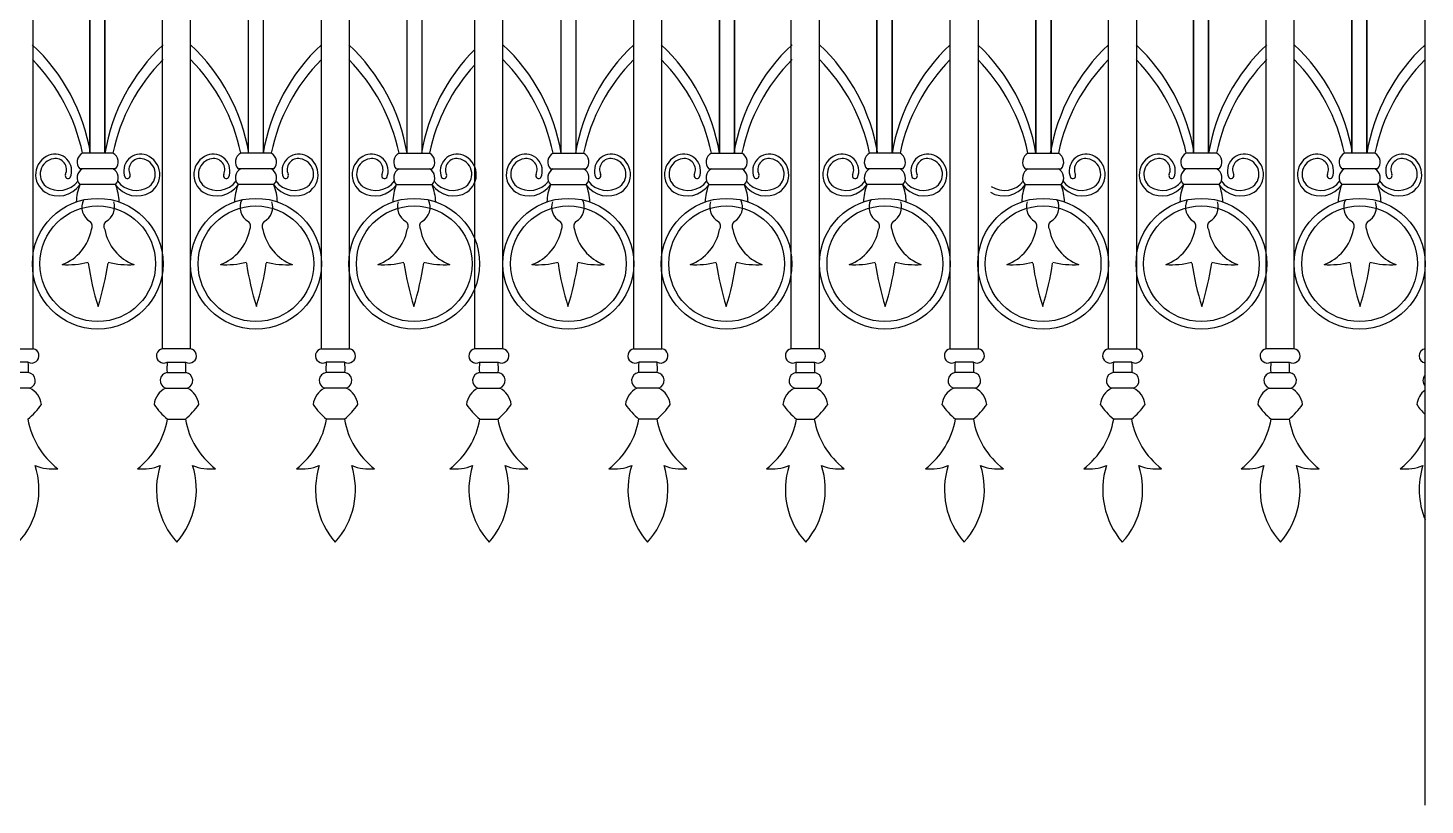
# Model space of a CAD drawing. Header units: millimetres. Extents: x 2621 to 26934, y 11979 to 27988.
# Drawn here: x 11885 to 12998, y 26191 to 26810 of the extents above; entities that cross this region are included whole.
import ezdxf

# ---------------------------------------------------------------- set-up
doc = ezdxf.new("R2010")
doc.units = ezdxf.units.MM

# ---------------------------------------------------------------- blocks, each defined once
blk = doc.blocks.new('A$C42C5099B')
for p, q in [((1090.26, 0), (1090.26, 826.12)), ((621.47, 624.79), (621.47, 259.61)), ((627.47, 624.79), (627.47, 259.61)), ((684.81, 259.61), (684.81, 624.79)), ((690.81, 259.61), (690.81, 624.79)), ((746.2, 259.61), (746.2, 624.79)), ((752.2, 259.61), (752.2, 624.79)), ((558.44, 259.61), (558.44, 568.17)), ((558.44, 568.17), (558.44, 259.61)), ((564.44, 259.61), (564.44, 568.17)), ((564.44, 568.17), (564.44, 259.61)), ((809.23, 568.17), (809.23, 259.61)), ((809.23, 259.61), (809.23, 568.17)), ((815.23, 568.17), (815.23, 259.61)), ((815.23, 259.61), (815.23, 568.17)), ((871.96, 259.61), (871.96, 568.17)), ((871.96, 568.17), (871.96, 259.61)), ((877.96, 259.61), (877.96, 568.17)), ((877.96, 568.17), (877.96, 259.61)), ((935.3, 568.17), (935.3, 259.61)), ((935.3, 259.61), (935.3, 568.17)), ((941.3, 568.17), (941.3, 259.61)), ((941.3, 259.61), (941.3, 568.17)), ((998.03, 259.61), (998.03, 568.17)), ((998.03, 568.17), (998.03, 259.61)), ((1004.03, 259.61), (1004.03, 568.17)), ((1004.03, 568.17), (1004.03, 259.61)), ((1061.06, 259.61), (1061.06, 568.17)), ((1061.06, 568.17), (1061.06, 259.61)), ((1067.06, 259.61), (1067.06, 568.17)), ((1067.06, 568.17), (1067.06, 259.61)), ((535.85, 181.72), (535.85, 388.86)), ((587.33, 181.72), (587.33, 388.86)), ((598.58, 181.72), (598.58, 388.86)), ((650.67, 181.72), (650.67, 388.86)), ((661.92, 181.72), (661.92, 388.86)), ((711.75, 181.72), (711.75, 388.86)), ((723, 181.72), (723, 388.86)), ((775.09, 181.72), (775.09, 388.86)), ((786.34, 181.72), (786.34, 388.86)), ((837.82, 181.72), (837.82, 388.86)), ((849.07, 181.72), (849.07, 388.86)), ((901.16, 181.72), (901.16, 388.86)), ((912.41, 181.72), (912.41, 388.86)), ((964.19, 181.72), (964.19, 388.86)), ((975.44, 181.72), (975.44, 388.86)), ((1026.92, 181.72), (1026.92, 388.86)), ((1038.17, 181.72), (1038.17, 388.86)), ((1090.26, 181.72), (1090.26, 388.86)), ((567.65, 259.61), (555.53, 259.61)), ((630.68, 259.61), (618.56, 259.61)), ((681.6, 259.61), (693.72, 259.61)), ((742.99, 259.61), (755.11, 259.61)), ((806.02, 259.61), (818.14, 259.61)), ((881.18, 259.61), (869.05, 259.61)), ((932.09, 259.61), (944.21, 259.61)), ((1007.24, 259.61), (995.12, 259.61)), ((1070.28, 259.61), (1058.16, 259.61)), ((568.72, 253.34), (554.46, 253.34)), ((567.65, 253.34), (555.53, 253.34)), ((631.75, 253.34), (617.49, 253.34)), ((630.68, 253.34), (618.56, 253.34)), ((680.53, 253.34), (694.79, 253.34)), ((681.6, 253.34), (693.72, 253.34)), ((741.92, 253.34), (756.18, 253.34)), ((742.99, 253.34), (755.11, 253.34)), ((804.95, 253.34), (819.21, 253.34)), ((806.02, 253.34), (818.14, 253.34)), ((882.24, 253.34), (867.98, 253.34)), ((881.18, 253.34), (869.05, 253.34)), ((931.02, 253.34), (945.28, 253.34)), ((932.09, 253.34), (944.21, 253.34)), ((1008.31, 253.34), (994.05, 253.34)), ((1007.24, 253.34), (995.12, 253.34)), ((1071.35, 253.34), (1057.09, 253.34)), ((1070.28, 253.34), (1058.16, 253.34)), ((568.72, 247.07), (554.46, 247.07)), ((631.75, 247.07), (617.49, 247.07)), ((680.53, 247.07), (694.79, 247.07)), ((741.92, 247.07), (756.18, 247.07)), ((804.95, 247.07), (819.21, 247.07)), ((882.24, 247.07), (867.98, 247.07)), ((931.02, 247.07), (945.28, 247.07)), ((1008.31, 247.07), (994.05, 247.07)), ((1071.35, 247.07), (1057.09, 247.07)), ((524.6, 181.72), (535.85, 181.72)), ((598.58, 181.72), (587.33, 181.72)), ((650.67, 181.72), (661.92, 181.72)), ((723, 181.72), (711.75, 181.72)), ((775.09, 181.72), (786.34, 181.72)), ((849.07, 181.72), (837.82, 181.72)), ((901.16, 181.72), (912.41, 181.72)), ((964.19, 181.72), (975.44, 181.72)), ((1038.17, 181.72), (1026.92, 181.72)), ((533.88, 176.4), (526.57, 176.4)), ((589.3, 176.4), (596.61, 176.4)), ((659.95, 176.4), (652.63, 176.4)), ((713.72, 176.4), (721.04, 176.4)), ((784.38, 176.4), (777.06, 176.4)), ((839.79, 176.4), (847.1, 176.4)), ((910.44, 176.4), (903.12, 176.4)), ((973.48, 176.4), (966.16, 176.4)), ((1028.89, 176.4), (1036.21, 176.4)), ((533.97, 172.25), (526.48, 172.25)), ((589.21, 172.25), (596.7, 172.25)), ((660.04, 172.25), (652.54, 172.25)), ((713.63, 172.25), (721.13, 172.25)), ((784.47, 172.25), (776.97, 172.25)), ((839.7, 172.25), (847.19, 172.25)), ((910.53, 172.25), (903.04, 172.25)), ((973.57, 172.25), (966.07, 172.25)), ((1028.8, 172.25), (1036.3, 172.25)), ((534.61, 166.07), (525.84, 166.07)), ((588.57, 166.07), (597.34, 166.07)), ((660.68, 166.07), (651.9, 166.07)), ((712.99, 166.07), (721.77, 166.07)), ((785.11, 166.07), (776.33, 166.07)), ((839.06, 166.07), (847.83, 166.07)), ((911.17, 166.07), (902.4, 166.07)), ((974.21, 166.07), (965.43, 166.07)), ((1028.16, 166.07), (1036.94, 166.07)), ((589.39, 153.71), (596.52, 153.71)), ((659.86, 153.71), (652.73, 153.71)), ((713.81, 153.71), (720.94, 153.71)), ((784.28, 153.71), (777.15, 153.71)), ((839.88, 153.71), (847.01, 153.71)), ((910.35, 153.71), (903.22, 153.71)), ((973.38, 153.71), (966.25, 153.71)), ((1028.98, 153.71), (1036.11, 153.71))]:
    blk.add_line(p, q)
for centre, radius in [((561.59, 215.58), 26.04), ((624.62, 215.58), 26.04), ((687.66, 215.58), 26.04), ((749.05, 215.58), 26.04), ((812.08, 215.58), 26.04), ((875.11, 215.58), 26.04), ((938.15, 215.58), 26.04), ((1001.18, 215.58), 26.04), ((1064.22, 215.58), 26.04), ((561.59, 215.58), 23.04), ((624.62, 215.58), 23.04), ((687.66, 215.58), 23.04), ((749.05, 215.58), 23.04), ((812.08, 215.58), 23.04), ((875.11, 215.58), 23.04), ((938.15, 215.58), 23.04), ((1001.18, 215.58), 23.04), ((1064.22, 215.58), 23.04)]:
    blk.add_circle(centre, radius)
for centre, radius, start, end in [((483.37, 246.92), 76.43, 9.5589, 46.9519), ((639.81, 246.92), 76.43, 133.0481, 170.4411), ((546.41, 246.92), 76.43, 9.5589, 46.9519), ((702.84, 246.92), 76.43, 133.0481, 170.4411), ((609.44, 246.92), 76.43, 9.5589, 46.9519), ((765.87, 246.92), 76.43, 135.0813, 170.4411), ((670.83, 246.92), 76.43, 9.5589, 46.9519), ((827.26, 246.92), 76.43, 133.0481, 170.4411), ((733.87, 246.92), 76.43, 9.5589, 46.9519), ((890.3, 246.92), 76.43, 133.0481, 170.4411), ((796.9, 246.92), 76.43, 9.5589, 46.9519), ((953.33, 246.92), 76.43, 133.0481, 170.4411), ((859.93, 246.92), 76.43, 9.5589, 46.9519), ((1016.36, 246.92), 76.43, 133.0481, 170.4411), ((922.97, 246.92), 76.43, 9.5589, 46.9519), ((1079.4, 246.92), 76.43, 133.0481, 170.4411), ((986, 246.92), 76.43, 9.5589, 46.9519), ((1142.43, 246.92), 76.43, 133.0481, 170.4411), ((482.54, 244.45), 74.55, 11.7322, 44.6793), ((640.64, 244.45), 74.55, 135.3207, 168.2678), ((545.57, 244.45), 74.55, 11.7322, 44.6793), ((703.68, 244.45), 74.55, 135.3207, 168.2678), ((608.6, 244.45), 74.55, 11.7322, 44.6793), ((669.99, 244.45), 74.55, 11.7322, 44.6793), ((828.1, 244.45), 74.55, 135.3207, 168.2678), ((733.03, 244.45), 74.55, 11.7322, 44.6793), ((891.14, 244.45), 74.55, 135.3207, 168.2678), ((796.06, 244.45), 74.55, 11.7322, 44.6793), ((954.17, 244.45), 74.55, 135.3207, 168.2678), ((859.09, 244.45), 74.55, 11.7322, 44.6793), ((1017.2, 244.45), 74.55, 135.3207, 168.2678), ((922.13, 244.45), 74.55, 11.7322, 44.6793), ((1080.24, 244.45), 74.55, 135.3207, 168.2678), ((985.16, 244.45), 74.55, 11.7322, 44.6793), ((1143.27, 244.45), 74.55, 135.3207, 168.2678), ((766.71, 244.45), 74.55, 137.4929, 168.2678), ((545.17, 251.05), 8.31, 111.7387, 236.7056), ((544.88, 251.23), 6.23, 98.838, 230.7283), ((544.5, 252.51), 6.71, 336.8119, 111.0612), ((544.72, 253.02), 4.44, 334.3819, 100.3184), ((557.43, 256.06), 4.03, 118.1524, 222.4921), ((565.75, 256.06), 4.03, 317.5079, 61.8476), ((578.68, 252.51), 6.71, 68.9388, 203.1881), ((578.46, 253.02), 4.44, 79.6816, 205.6181), ((578.3, 251.23), 6.23, 309.2717, 81.162), ((578.01, 251.05), 8.31, 303.2944, 68.2613), ((578.01, 251.05), 8.31, 303.2944, 68.2613), ((608.2, 251.05), 8.31, 111.7387, 236.7056), ((607.92, 251.23), 6.23, 98.838, 230.7283), ((607.53, 252.51), 6.71, 336.8119, 111.0612), ((607.76, 253.02), 4.44, 334.3819, 100.3184), ((620.46, 256.06), 4.03, 118.1524, 222.4921), ((628.78, 256.06), 4.03, 317.5079, 61.8476), ((641.71, 252.51), 6.71, 68.9388, 203.1881), ((641.49, 253.02), 4.44, 79.6816, 205.6181), ((641.33, 251.23), 6.23, 309.2717, 81.162), ((641.05, 251.05), 8.31, 303.2944, 68.2613), ((671.24, 251.05), 8.31, 111.7387, 236.7056), ((670.95, 251.23), 6.23, 98.838, 230.7283), ((670.57, 252.51), 6.71, 336.8119, 111.0612), ((670.79, 253.02), 4.44, 334.3819, 100.3184), ((683.5, 256.06), 4.03, 118.1524, 222.4921), ((691.82, 256.06), 4.03, 317.5079, 61.8476), ((704.75, 252.51), 6.71, 68.9388, 203.1881), ((704.53, 253.02), 4.44, 79.6816, 205.6181), ((704.36, 251.23), 6.23, 309.2717, 81.162), ((704.08, 251.05), 8.31, 303.2944, 68.2613), ((732.63, 251.05), 8.31, 111.7387, 236.7056), ((732.34, 251.23), 6.23, 98.838, 230.7283), ((731.96, 252.51), 6.71, 336.8119, 111.0612), ((732.18, 253.02), 4.44, 334.3819, 100.3184), ((744.89, 256.06), 4.03, 118.1524, 222.4921), ((753.21, 256.06), 4.03, 317.5079, 61.8476), ((766.14, 252.51), 6.71, 68.9388, 203.1881), ((765.92, 253.02), 4.44, 79.6816, 205.6181), ((765.75, 251.23), 6.23, 309.2717, 81.162), ((765.47, 251.05), 8.31, 303.2944, 68.2613), ((795.66, 251.05), 8.31, 111.7387, 236.7056), ((795.66, 251.05), 8.31, 111.7387, 236.7056), ((795.37, 251.23), 6.23, 98.838, 230.7283), ((794.99, 252.51), 6.71, 336.8119, 111.0612), ((795.21, 253.02), 4.44, 334.3819, 100.3184), ((807.92, 256.06), 4.03, 118.1524, 222.4921), ((816.24, 256.06), 4.03, 317.5079, 61.8476), ((829.17, 252.51), 6.71, 68.9388, 203.1881), ((828.95, 253.02), 4.44, 79.6816, 205.6181), ((828.79, 251.23), 6.23, 309.2717, 81.162), ((828.5, 251.05), 8.31, 303.2944, 68.2613), ((858.69, 251.05), 8.31, 111.7387, 236.7056), ((858.41, 251.23), 6.23, 98.838, 230.7283), ((858.03, 252.51), 6.71, 336.8119, 111.0612), ((858.25, 253.02), 4.44, 334.3819, 100.3184), ((870.95, 256.06), 4.03, 118.1524, 222.4921), ((879.27, 256.06), 4.03, 317.5079, 61.8476), ((892.2, 252.51), 6.71, 68.9388, 203.1881), ((891.98, 253.02), 4.44, 79.6816, 205.6181), ((891.82, 251.23), 6.23, 309.2717, 81.162), ((891.54, 251.05), 8.31, 303.2944, 68.2613), ((933.99, 256.06), 4.03, 118.1524, 222.4921), ((942.31, 256.06), 4.03, 317.5079, 61.8476), ((955.24, 252.51), 6.71, 68.9388, 203.1881), ((955.02, 253.02), 4.44, 79.6816, 205.6181), ((954.86, 251.23), 6.23, 309.2717, 81.162), ((954.57, 251.05), 8.31, 303.2944, 68.2613), ((984.76, 251.05), 8.31, 111.7387, 236.7056), ((984.48, 251.23), 6.23, 98.838, 230.7283), ((984.09, 252.51), 6.71, 336.8119, 111.0612), ((984.31, 253.02), 4.44, 334.3819, 100.3184), ((997.02, 256.06), 4.03, 118.1524, 222.4921), ((1005.34, 256.06), 4.03, 317.5079, 61.8476), ((1018.27, 252.51), 6.71, 68.9388, 203.1881), ((1018.05, 253.02), 4.44, 79.6816, 205.6181), ((1017.89, 251.23), 6.23, 309.2717, 81.162), ((1017.6, 251.05), 8.31, 303.2944, 68.2613), ((1017.6, 251.05), 8.31, 303.2944, 68.2613), ((1047.79, 251.05), 8.31, 111.7387, 236.7056), ((1047.51, 251.23), 6.23, 98.838, 230.7283), ((1047.13, 252.51), 6.71, 336.8119, 111.0612), ((1047.35, 253.02), 4.44, 334.3819, 100.3184), ((1060.06, 256.06), 4.03, 118.1524, 222.4921), ((1068.38, 256.06), 4.03, 317.5079, 61.8476), ((1081.31, 252.51), 6.71, 68.9388, 203.1881), ((1081.09, 253.02), 4.44, 79.6816, 205.6181), ((1080.92, 251.23), 6.23, 309.2717, 81.162), ((1080.64, 251.05), 8.31, 303.2944, 68.2613), ((549.82, 250.67), 1.17, 158.6026, 316.5511), ((557.43, 249.79), 4.03, 118.1524, 222.4921), ((565.75, 249.79), 4.03, 317.5079, 61.8476), ((573.36, 250.67), 1.17, 223.4489, 21.3974), ((612.85, 250.67), 1.17, 158.6026, 316.5511), ((620.46, 249.79), 4.03, 118.1524, 222.4921), ((628.78, 249.79), 4.03, 317.5079, 61.8476), ((636.4, 250.67), 1.17, 223.4489, 21.3974), ((675.88, 250.67), 1.17, 158.6026, 316.5511), ((683.5, 249.79), 4.03, 118.1524, 222.4921), ((691.82, 249.79), 4.03, 317.5079, 61.8476), ((699.43, 250.67), 1.17, 223.4489, 21.3974), ((737.27, 250.67), 1.17, 158.6026, 316.5511), ((744.89, 249.79), 4.03, 118.1524, 222.4921), ((753.21, 249.79), 4.03, 317.5079, 61.8476), ((760.82, 250.67), 1.17, 223.4489, 21.3974), ((800.31, 250.67), 1.17, 158.6026, 316.5511), ((807.92, 249.79), 4.03, 118.1524, 222.4921), ((816.24, 249.79), 4.03, 317.5079, 61.8476), ((823.85, 250.67), 1.17, 223.4489, 21.3974), ((863.34, 250.67), 1.17, 158.6026, 316.5511), ((870.95, 249.79), 4.03, 118.1524, 222.4921), ((879.27, 249.79), 4.03, 317.5079, 61.8476), ((886.89, 250.67), 1.17, 223.4489, 21.3974), ((933.99, 249.79), 4.03, 118.1524, 222.4921), ((942.31, 249.79), 4.03, 317.5079, 61.8476), ((949.92, 250.67), 1.17, 223.4489, 21.3974), ((989.41, 250.67), 1.17, 158.6026, 316.5511), ((997.02, 249.79), 4.03, 118.1524, 222.4921), ((1005.34, 249.79), 4.03, 317.5079, 61.8476), ((1012.96, 250.67), 1.17, 223.4489, 21.3974), ((1052.44, 250.67), 1.17, 158.6026, 316.5511), ((1060.06, 249.79), 4.03, 118.1524, 222.4921), ((1068.38, 249.79), 4.03, 317.5079, 61.8476), ((1075.99, 250.67), 1.17, 223.4489, 21.3974), ((545.98, 252.82), 10.25, 238.3392, 325.8361), ((546.22, 254.21), 9.43, 235.9286, 322.9848), ((573.93, 239.48), 20.89, 158.7214, 178.0779), ((577.2, 252.82), 10.25, 214.1639, 301.6608), ((549.25, 239.48), 20.89, 1.9221, 21.2786), ((576.96, 254.21), 9.43, 217.0152, 304.0714), ((609.02, 252.82), 10.25, 238.3392, 325.8361), ((609.25, 254.21), 9.43, 235.9286, 322.9848), ((636.96, 239.48), 20.89, 158.7214, 178.0779), ((612.29, 239.48), 20.89, 1.9221, 21.2786), ((640.23, 252.82), 10.25, 214.1639, 301.6608), ((640, 254.21), 9.43, 217.0152, 304.0714), ((672.05, 252.82), 10.25, 238.3392, 325.8361), ((672.29, 254.21), 9.43, 235.9286, 322.9848), ((699.99, 239.48), 20.89, 158.7214, 178.0779), ((703.26, 252.82), 10.25, 214.1639, 301.6608), ((675.32, 239.48), 20.89, 1.9221, 21.2786), ((703.03, 254.21), 9.43, 217.0152, 304.0714), ((733.44, 252.82), 10.25, 238.3392, 325.8361), ((733.68, 254.21), 9.43, 235.9286, 322.9848), ((761.38, 239.48), 20.89, 158.7214, 178.0779), ((764.65, 252.82), 10.25, 214.1639, 301.6608), ((736.71, 239.48), 20.89, 1.9221, 21.2786), ((764.42, 254.21), 9.43, 217.0152, 304.0714), ((796.47, 252.82), 10.25, 238.3392, 325.8361), ((796.71, 254.21), 9.43, 235.9286, 322.9848), ((824.42, 239.48), 20.89, 158.7214, 178.0779), ((827.69, 252.82), 10.25, 214.1639, 301.6608), ((799.75, 239.48), 20.89, 1.9221, 21.2786), ((827.45, 254.21), 9.43, 217.0152, 304.0714), ((859.51, 252.82), 10.25, 238.3392, 325.8361), ((859.74, 254.21), 9.43, 235.9286, 322.9848), ((887.45, 239.48), 20.89, 158.7214, 178.0779), ((890.72, 252.82), 10.25, 214.1639, 301.6608), ((862.78, 239.48), 20.89, 1.9221, 21.2786), ((890.49, 254.21), 9.43, 217.0152, 304.0714), ((922.54, 252.82), 10.25, 238.3392, 325.8361), ((922.78, 254.21), 9.43, 235.9286, 322.9848), ((950.48, 239.48), 20.89, 158.7214, 178.0779), ((925.81, 239.48), 20.89, 1.9221, 21.2786), ((953.76, 252.82), 10.25, 214.1639, 301.6608), ((953.52, 254.21), 9.43, 217.0152, 304.0714), ((985.58, 252.82), 10.25, 238.3392, 325.8361), ((985.81, 254.21), 9.43, 235.9286, 322.9848), ((1013.52, 239.48), 20.89, 158.7214, 178.0779), ((988.85, 239.48), 20.89, 1.9221, 21.2786), ((1016.79, 252.82), 10.25, 214.1639, 301.6608), ((1016.55, 254.21), 9.43, 217.0152, 304.0714), ((1048.61, 252.82), 10.25, 238.3392, 325.8361), ((1048.84, 254.21), 9.43, 235.9286, 322.9848), ((1076.55, 239.48), 20.89, 158.7214, 178.0779), ((1079.82, 252.82), 10.25, 214.1639, 301.6608), ((1051.88, 239.48), 20.89, 1.9221, 21.2786), ((1079.59, 254.21), 9.43, 217.0152, 304.0714), ((561.87, 238.09), 6.61, 153.5884, 240.4728), ((561.53, 238.21), 6.75, 299.7528, 17.9244), ((624.9, 238.09), 6.61, 153.5884, 240.4728), ((624.56, 238.21), 6.75, 299.7528, 17.9244), ((687.72, 238.21), 6.75, 162.0756, 240.2472), ((687.38, 238.09), 6.61, 299.5272, 26.4116), ((749.11, 238.21), 6.75, 162.0756, 240.2472), ((748.77, 238.09), 6.61, 299.5272, 26.4116), ((812.14, 238.21), 6.75, 162.0756, 240.2472), ((811.81, 238.09), 6.61, 299.5272, 26.4116), ((875.39, 238.09), 6.61, 153.5884, 240.4728), ((875.05, 238.21), 6.75, 299.7528, 17.9244), ((938.21, 238.21), 6.75, 162.0756, 240.2472), ((937.87, 238.09), 6.61, 299.5272, 26.4116), ((1001.46, 238.09), 6.61, 153.5884, 240.4728), ((1001.12, 238.21), 6.75, 299.7528, 17.9244), ((1064.49, 238.09), 6.61, 153.5884, 240.4728), ((1064.15, 238.21), 6.75, 299.7528, 17.9244), ((540.9, 232.53), 18.5, 290.5437, 349.6782), ((557.02, 230.49), 2.45, 328.592, 49.3644), ((566.47, 230.49), 2.45, 130.6356, 211.408), ((582.59, 232.53), 18.5, 190.3218, 249.4563), ((603.94, 232.53), 18.5, 290.5437, 349.6782), ((620.05, 230.49), 2.45, 328.592, 49.3644), ((629.51, 230.49), 2.45, 130.6356, 211.408), ((645.62, 232.53), 18.5, 190.3218, 249.4563), ((666.66, 232.53), 18.5, 290.5437, 349.6782), ((682.78, 230.49), 2.45, 328.592, 49.3644), ((692.23, 230.49), 2.45, 130.6356, 211.408), ((708.35, 232.53), 18.5, 190.3218, 249.4563), ((728.05, 232.53), 18.5, 290.5437, 349.6782), ((744.17, 230.49), 2.45, 328.592, 49.3644), ((753.62, 230.49), 2.45, 130.6356, 211.408), ((769.74, 232.53), 18.5, 190.3218, 249.4563), ((791.08, 232.53), 18.5, 290.5437, 349.6782), ((807.2, 230.49), 2.45, 328.592, 49.3644), ((816.65, 230.49), 2.45, 130.6356, 211.408), ((832.77, 232.53), 18.5, 190.3218, 249.4563), ((854.43, 232.53), 18.5, 290.5437, 349.6782), ((870.54, 230.49), 2.45, 328.592, 49.3644), ((880, 230.49), 2.45, 130.6356, 211.408), ((896.11, 232.53), 18.5, 190.3218, 249.4563), ((917.15, 232.53), 18.5, 290.5437, 349.6782), ((933.27, 230.49), 2.45, 328.592, 49.3644), ((942.72, 230.49), 2.45, 130.6356, 211.408), ((958.84, 232.53), 18.5, 190.3218, 249.4563), ((980.49, 232.53), 18.5, 290.5437, 349.6782), ((996.61, 230.49), 2.45, 328.592, 49.3644), ((1006.06, 230.49), 2.45, 130.6356, 211.408), ((1022.18, 232.53), 18.5, 190.3218, 249.4563), ((1043.53, 232.53), 18.5, 290.5437, 349.6782), ((1059.64, 230.49), 2.45, 328.592, 49.3644), ((1069.1, 230.49), 2.45, 130.6356, 211.408), ((1085.21, 232.53), 18.5, 190.3218, 249.4563), ((549.37, 249.49), 34.34, 266.6961, 284.1779), ((672.59, 233.01), 116.08, 188.4966, 197.2685), ((450.89, 233.01), 116.08, 342.7315, 351.5034), ((574.11, 249.49), 34.34, 255.8221, 273.3039), ((612.41, 249.49), 34.34, 266.6961, 284.1779), ((735.63, 233.01), 116.08, 188.4966, 197.2685), ((513.93, 233.01), 116.08, 342.7315, 351.5034), ((637.15, 249.49), 34.34, 255.8221, 273.3039), ((675.13, 249.49), 34.34, 266.6961, 284.1779), ((798.35, 233.01), 116.08, 188.4966, 197.2685), ((576.65, 233.01), 116.08, 342.7315, 351.5034), ((699.87, 249.49), 34.34, 255.8221, 273.3039), ((736.52, 249.49), 34.34, 266.6961, 284.1779), ((859.74, 233.01), 116.08, 188.4966, 197.2685), ((638.04, 233.01), 116.08, 342.7315, 351.5034), ((761.26, 249.49), 34.34, 255.8221, 273.3039), ((799.56, 249.49), 34.34, 266.6961, 284.1779), ((922.78, 233.01), 116.08, 188.4966, 197.2685), ((701.08, 233.01), 116.08, 342.7315, 351.5034), ((824.3, 249.49), 34.34, 255.8221, 273.3039), ((862.9, 249.49), 34.34, 266.6961, 284.1779), ((986.12, 233.01), 116.08, 188.4966, 197.2685), ((764.42, 233.01), 116.08, 342.7315, 351.5034), ((887.64, 249.49), 34.34, 255.8221, 273.3039), ((925.62, 249.49), 34.34, 266.6961, 284.1779), ((1048.84, 233.01), 116.08, 188.4966, 197.2685), ((827.14, 233.01), 116.08, 342.7315, 351.5034), ((950.36, 249.49), 34.34, 255.8221, 273.3039), ((988.97, 249.49), 34.34, 266.6961, 284.1779), ((1112.19, 233.01), 116.08, 188.4966, 197.2685), ((890.49, 233.01), 116.08, 342.7315, 351.5034), ((1013.71, 249.49), 34.34, 255.8221, 273.3039), ((1052, 249.49), 34.34, 266.6961, 284.1779), ((1175.22, 233.01), 116.08, 188.4966, 197.2685), ((953.52, 233.01), 116.08, 342.7315, 351.5034), ((1076.74, 249.49), 34.34, 255.8221, 273.3039), ((535.32, 178.89), 2.88, 239.9797, 79.4642), ((587.86, 178.89), 2.88, 100.5358, 300.0203), ((598.05, 178.89), 2.88, 239.9797, 79.4642), ((651.19, 178.89), 2.88, 100.5358, 300.0203), ((661.39, 178.89), 2.88, 239.9797, 79.4642), ((712.28, 178.89), 2.88, 100.5358, 300.0203), ((722.48, 178.89), 2.88, 239.9797, 79.4642), ((775.62, 178.89), 2.88, 100.5358, 300.0203), ((785.82, 178.89), 2.88, 239.9797, 79.4642), ((838.35, 178.89), 2.88, 100.5358, 300.0203), ((848.54, 178.89), 2.88, 239.9797, 79.4642), ((901.69, 178.89), 2.88, 100.5358, 300.0203), ((911.88, 178.89), 2.88, 239.9797, 79.4642), ((964.72, 178.89), 2.88, 100.5358, 300.0203), ((974.92, 178.89), 2.88, 239.9797, 79.4642), ((1027.45, 178.89), 2.88, 100.5358, 300.0203), ((1037.65, 178.89), 2.88, 239.9797, 79.4642), ((1090.79, 178.89), 2.88, 100.5358, 259.4642), ((508.71, 173.78), 25.31, 356.5302, 5.9429), ((614.47, 173.78), 25.31, 174.0571, 183.4698), ((571.44, 173.78), 25.31, 356.5302, 5.9429), ((677.81, 173.78), 25.31, 174.0571, 183.4698), ((634.78, 173.78), 25.31, 356.5302, 5.9429), ((738.89, 173.78), 25.31, 174.0571, 183.4698), ((695.86, 173.78), 25.31, 356.5302, 5.9429), ((802.23, 173.78), 25.31, 174.0571, 183.4698), ((759.2, 173.78), 25.31, 356.5302, 5.9429), ((864.96, 173.78), 25.31, 174.0571, 183.4698), ((821.93, 173.78), 25.31, 356.5302, 5.9429), ((928.3, 173.78), 25.31, 174.0571, 183.4698), ((885.27, 173.78), 25.31, 356.5302, 5.9429), ((991.33, 173.78), 25.31, 174.0571, 183.4698), ((948.3, 173.78), 25.31, 356.5302, 5.9429), ((1054.06, 173.78), 25.31, 174.0571, 183.4698), ((1011.03, 173.78), 25.31, 356.5302, 5.9429), ((533.5, 169.07), 3.21, 290.365, 81.4603), ((589.68, 169.07), 3.21, 98.5397, 249.635), ((596.23, 169.07), 3.21, 290.365, 81.4603), ((653.02, 169.07), 3.21, 98.5397, 249.635), ((659.57, 169.07), 3.21, 290.365, 81.4603), ((714.11, 169.07), 3.21, 98.5397, 249.635), ((720.65, 169.07), 3.21, 290.365, 81.4603), ((777.44, 169.07), 3.21, 98.5397, 249.635), ((783.99, 169.07), 3.21, 290.365, 81.4603), ((840.17, 169.07), 3.21, 98.5397, 249.635), ((846.72, 169.07), 3.21, 290.365, 81.4603), ((903.51, 169.07), 3.21, 98.5397, 249.635), ((910.06, 169.07), 3.21, 290.365, 81.4603), ((966.55, 169.07), 3.21, 98.5397, 249.635), ((973.09, 169.07), 3.21, 290.365, 81.4603), ((1029.27, 169.07), 3.21, 98.5397, 249.635), ((1035.82, 169.07), 3.21, 290.365, 81.4603), ((1092.61, 169.07), 3.21, 137.1818, 222.8182), ((530.58, 158.44), 8.63, 6.9221, 62.1273), ((592.6, 158.44), 8.63, 117.8727, 173.0779), ((593.31, 158.44), 8.63, 6.9221, 62.1273), ((655.94, 158.44), 8.63, 117.8727, 173.0779), ((656.65, 158.44), 8.63, 6.9221, 62.1273), ((717.02, 158.44), 8.63, 117.8727, 173.0779), ((717.73, 158.44), 8.63, 6.9221, 62.1273), ((780.36, 158.44), 8.63, 117.8727, 173.0779), ((781.07, 158.44), 8.63, 6.9221, 62.1273), ((843.09, 158.44), 8.63, 117.8727, 173.0779), ((843.8, 158.44), 8.63, 6.9221, 62.1273), ((906.43, 158.44), 8.63, 117.8727, 173.0779), ((907.14, 158.44), 8.63, 6.9221, 62.1273), ((969.46, 158.44), 8.63, 117.8727, 173.0779), ((970.17, 158.44), 8.63, 6.9221, 62.1273), ((1032.19, 158.44), 8.63, 117.8727, 173.0779), ((1032.9, 158.44), 8.63, 6.9221, 62.1273), ((1095.53, 158.44), 8.63, 127.6434, 173.0779), ((516.29, 175.34), 27.82, 308.9725, 325.2348), ((606.89, 175.34), 27.82, 214.7652, 231.0275), ((579.02, 175.34), 27.82, 308.9725, 325.2348), ((670.23, 175.34), 27.82, 214.7652, 231.0275), ((642.36, 175.34), 27.82, 308.9725, 325.2348), ((731.31, 175.34), 27.82, 214.7652, 231.0275), ((703.44, 175.34), 27.82, 308.9725, 325.2348), ((794.65, 175.34), 27.82, 214.7652, 231.0275), ((766.78, 175.34), 27.82, 308.9725, 325.2348), ((857.38, 175.34), 27.82, 214.7652, 231.0275), ((829.51, 175.34), 27.82, 308.9725, 325.2348), ((920.72, 175.34), 27.82, 214.7652, 231.0275), ((892.85, 175.34), 27.82, 308.9725, 325.2348), ((983.75, 175.34), 27.82, 214.7652, 231.0275), ((955.88, 175.34), 27.82, 308.9725, 325.2348), ((1046.48, 175.34), 27.82, 214.7652, 231.0275), ((1018.61, 175.34), 27.82, 308.9725, 325.2348), ((1109.82, 175.34), 27.82, 214.7652, 225.3314), ((564.77, 158.95), 31.42, 189.587, 232.7219), ((558.41, 158.95), 31.42, 307.2781, 350.413), ((627.5, 158.95), 31.42, 189.587, 232.7219), ((621.75, 158.95), 31.42, 307.2781, 350.413), ((690.84, 158.95), 31.42, 189.587, 232.7219), ((682.83, 158.95), 31.42, 307.2781, 350.413), ((751.93, 158.95), 31.42, 189.587, 232.7219), ((746.17, 158.95), 31.42, 307.2781, 350.413), ((815.26, 158.95), 31.42, 189.587, 232.7219), ((808.9, 158.95), 31.42, 307.2781, 350.413), ((877.99, 158.95), 31.42, 189.587, 232.7219), ((872.24, 158.95), 31.42, 307.2781, 350.413), ((941.33, 158.95), 31.42, 189.587, 232.7219), ((935.27, 158.95), 31.42, 307.2781, 350.413), ((1004.37, 158.95), 31.42, 189.587, 232.7219), ((998, 158.95), 31.42, 307.2781, 350.413), ((1067.09, 158.95), 31.42, 189.587, 232.7219), ((1061.34, 158.95), 31.42, 307.2781, 336.9929), ((507.22, 125.6), 30.97, 317.5463, 18.0104), ((543.68, 152.7), 18.87, 248.2114, 276.2676), ((579.5, 152.7), 18.87, 263.7324, 291.7886), ((615.96, 125.6), 30.97, 161.9896, 222.4537), ((569.06, 125.56), 31.83, 319.0593, 17.5937), ((606.41, 152.7), 18.87, 248.2114, 276.2676), ((642.84, 152.7), 18.87, 263.7324, 291.7886), ((680.18, 125.56), 31.83, 162.4063, 220.9407), ((633.29, 125.6), 30.97, 317.5463, 18.0104), ((669.75, 152.7), 18.87, 248.2114, 276.2676), ((703.92, 152.7), 18.87, 263.7324, 291.7886), ((740.38, 125.6), 30.97, 161.9896, 222.4537), ((693.49, 125.56), 31.83, 319.0593, 17.5937), ((730.83, 152.7), 18.87, 248.2114, 276.2676), ((767.26, 152.7), 18.87, 263.7324, 291.7886), ((804.61, 125.56), 31.83, 162.4063, 220.9407), ((757.72, 125.6), 30.97, 317.5463, 18.0104), ((794.17, 152.7), 18.87, 248.2114, 276.2676), ((829.99, 152.7), 18.87, 263.7324, 291.7886), ((866.45, 125.6), 30.97, 161.9896, 222.4537), ((819.55, 125.56), 31.83, 319.0593, 17.5937), ((856.9, 152.7), 18.87, 248.2114, 276.2676), ((893.33, 152.7), 18.87, 263.7324, 291.7886), ((930.68, 125.56), 31.83, 162.4063, 220.9407), ((883.78, 125.6), 30.97, 317.5463, 18.0104), ((920.24, 152.7), 18.87, 248.2114, 276.2676), ((956.36, 152.7), 18.87, 263.7324, 291.7886), ((993.71, 125.56), 31.83, 162.4063, 220.9407), ((946.82, 125.6), 30.97, 317.5463, 18.0104), ((983.27, 152.7), 18.87, 248.2114, 276.2676), ((1019.09, 152.7), 18.87, 263.7324, 291.7886), ((1055.55, 125.6), 30.97, 161.9896, 222.4537), ((1008.66, 125.56), 31.83, 319.0593, 17.5937), ((1046, 152.7), 18.87, 248.2114, 276.2676), ((1082.43, 152.7), 18.87, 263.7324, 291.7886), ((1119.78, 125.56), 31.83, 162.4063, 201.9779)]:
    blk.add_arc(centre, radius, start, end)

msp = doc.modelspace()

# ---------------------------------------------------------------- block references
at = {"xscale": 2, "yscale": 2, "zscale": 2}
msp.add_blockref('A$C42C5099B', (10817.8, 26191.4), dxfattribs=at)

doc.saveas('drawing.dxf')
